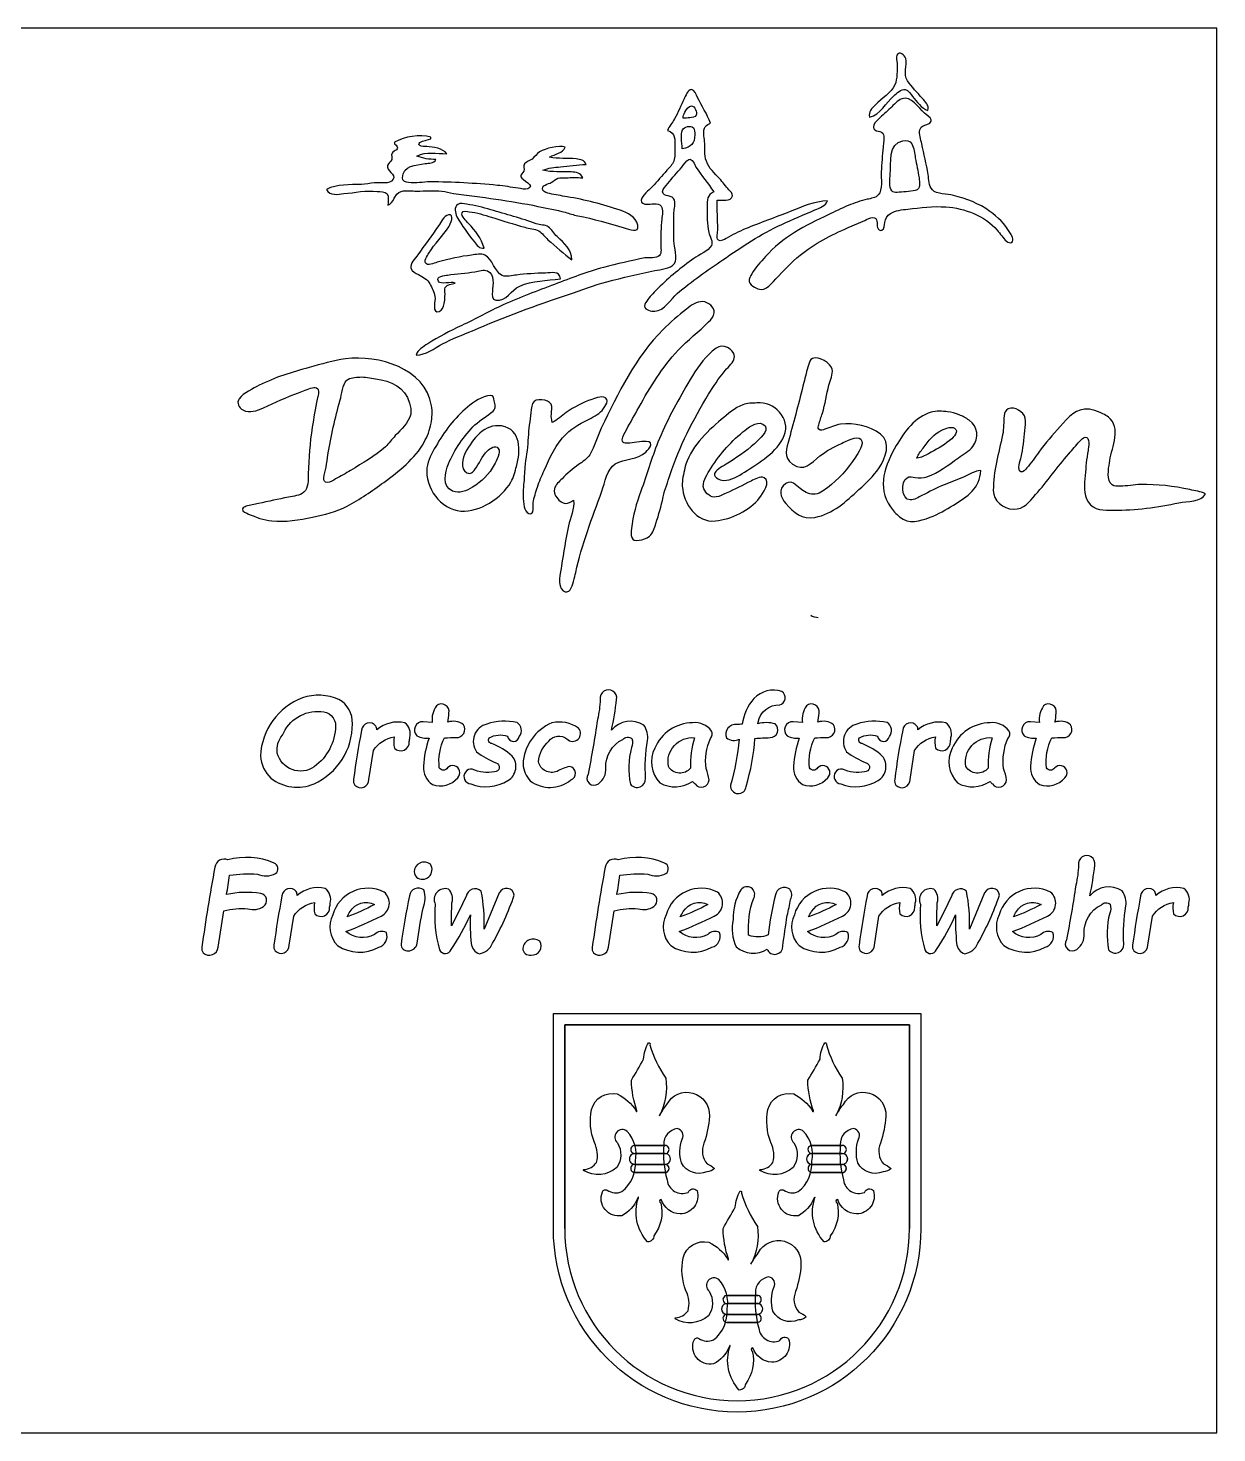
# Model space of a CAD drawing. Header units: millimetres. Extents: x 0 to 440, y 0 to 260.
# Drawn here: x 220 to 440, y 0 to 260 of the extents above; entities that cross this region are included whole.
import ezdxf

# ---------------------------------------------------------------- set-up
doc = ezdxf.new("R2010")
doc.units = ezdxf.units.MM
doc.layers.get('0').update_dxf_attribs({"linetype": 'CONTINUOUS'})

msp = doc.modelspace()

# ---------------------------------------------------------------- linework, layer by layer
for p, q in [((293.64, 239.26), (294.56, 239.51)), ((294.56, 239.51), (294.56, 239.82)), ((287.81, 238.9), (287.81, 238.59)), ((287.81, 238.59), (288.11, 238.34)), ((371.75, 223.07), (374.82, 224.38)), ((319.31, 75.51), (319.31, 37.86)), ((319.31, 37.86), (319.31, 75.51)), ((319.31, 75.51), (383.11, 75.51)), ((383.11, 75.51), (383.11, 37.86)), ((332.27, 53.2), (337.88, 53.2)), ((337.88, 53.2), (332.27, 53.2)), ((337.88, 53.2), (332.27, 53.2)), ((332.27, 53.2), (332.35, 53.19)), ((370.68, 53.2), (365.07, 53.2)), ((370.68, 53.2), (365.07, 53.2)), ((365.07, 53.2), (370.68, 53.2)), ((365.07, 53.2), (365.15, 53.19)), ((337.88, 51.7), (332.27, 51.7)), ((332.27, 51.7), (337.88, 51.7)), ((332.27, 51.7), (337.88, 51.7)), ((337.93, 49.7), (332.27, 49.7)), ((332.27, 49.7), (332.28, 49.7)), ((337.92, 49.7), (332.27, 49.7)), ((332.27, 49.7), (337.92, 49.7)), ((337.88, 51.7), (337.88, 51.7)), ((370.68, 51.7), (365.07, 51.7)), ((365.07, 51.7), (370.68, 51.7)), ((365.07, 51.7), (370.68, 51.7)), ((365.07, 49.7), (365.08, 49.7)), ((370.73, 49.7), (365.07, 49.7)), ((365.07, 49.7), (370.72, 49.7)), ((370.72, 49.7), (365.07, 49.7)), ((370.68, 51.7), (370.68, 51.7)), ((337.88, 48.2), (332.27, 48.2)), ((332.27, 48.2), (337.88, 48.2)), ((370.68, 48.2), (365.07, 48.2)), ((365.07, 48.2), (370.68, 48.2)), ((355.07, 25.44), (349.34, 25.44)), ((349.34, 25.44), (355.07, 25.44)), ((349.34, 25.44), (349.41, 25.44)), ((355.07, 25.44), (349.34, 25.44)), ((355.07, 23.94), (349.34, 23.94)), ((349.34, 23.94), (355.07, 23.94)), ((349.34, 23.94), (355.07, 23.94)), ((349.66, 24.01), (349.68, 23.88)), ((354.94, 25.44), (355.07, 25.44)), ((355.07, 21.94), (349.34, 21.94)), ((349.34, 21.94), (355.07, 21.94)), ((349.34, 21.94), (355.07, 21.94)), ((349.75, 22.03), (349.74, 21.83)), ((349.55, 20.47), (349.34, 20.44)), ((355.07, 20.44), (349.34, 20.44)), ((349.34, 20.44), (355.07, 20.44)), ((349.34, 20.44), (355.07, 20.44)), ((355.07, 20.44), (354.94, 20.44))]:
    msp.add_line(p, q)
msp.add_lwpolyline([(440, 260), (0, 260), (0, 0), (440, 0)], close=True)
for points in [[(272.91, 120.13, 0.297711), (280.01, 131.25, 0.284649), (277.52, 135.73, 0.185786), (270.76, 136.05, 0.297616), (263.01, 125.3, 0.192162), (264.93, 121.17, 0.272161)], [(334.65, 128.18, 0.190339), (333.97, 130.96, 0.387216), (327.97, 130.05, 0.018441), (328.92, 135.75, 1.163791), (325.86, 135.75, -0.054457), (325.37, 132.01, -0.009928), (323.65, 121.94, 0.864043), (325.55, 120.15, 0.26789), (326.91, 123.07, -0.303814), (330.07, 128.35, -0.417245), (331.74, 128.5, -0.165179), (331.65, 126.83, 0.112481), (331.45, 120.08, 0.743978), (334.27, 121.13, -0.058257)], [(349.98, 119.86, 0.998073), (352.86, 119.65, 0.060196), (354.49, 128.55, -0.003992), (357.3, 128.68, 0.705409), (358.25, 131.22, 0.139564), (355.04, 131.25), (355.13, 131.56, -0.385422), (359.09, 134.73, 0.636823), (359.51, 137.22, 0.286437), (354.33, 135.93, 0.141918), (352.14, 131.15, 0.011146), (351.18, 131.11, 0.563891), (349.23, 128.63, 0.298581), (351.62, 128.39, -0.043364)], [(266.11, 125.83, -0.212569), (267.07, 129.13, -0.327945), (274.18, 133.51, -0.422284), (276.91, 130.84, -0.233543), (272.95, 123.28, -0.523745)], [(297.08, 128.66, -0.008474), (299.21, 128.68, 0.609869), (300.56, 131.07, 0.255111), (297.67, 131.53, 0.022802), (297.89, 133.19, 0.712985), (295.55, 134.57, 0.185297), (294.79, 131.46), (293.11, 131.62, 0.697935), (291.97, 129, 0.137644), (294.22, 128.58, 0.073628), (293.16, 123.39, 0.266978), (294.82, 119.99, 0.304647), (299.51, 121.24, 1.017769), (297.61, 123.08, -0.563317), (296.1, 123.06, -0.14557)], [(366.11, 123.08, -0.563317), (364.6, 123.06, -0.14557), (365.57, 128.66, -0.008474), (367.71, 128.68, 0.609869), (369.06, 131.07, 0.255111), (366.16, 131.53, 0.022802), (366.39, 133.19, 0.712985), (364.04, 134.57, 0.185297), (363.28, 131.46), (361.61, 131.62, 0.697935), (360.47, 129, 0.137644), (362.71, 128.58, 0.073628), (361.65, 123.39, 0.266978), (363.31, 119.99, 0.304647), (368, 121.24, 1.017769)], [(405.52, 123.39, 0.266978), (407.19, 119.99, 0.304647), (411.88, 121.24, 1.017769), (409.98, 123.08, -0.563317), (408.47, 123.06, -0.14557), (409.44, 128.66, -0.008474), (411.58, 128.68, 0.609869), (412.93, 131.07, 0.255111), (410.03, 131.53, 0.022802), (410.26, 133.19, 0.712985), (407.92, 134.57, 0.185297), (407.15, 131.46), (405.48, 131.62, 0.697935), (404.34, 129, 0.137644), (406.58, 128.58, 0.073628)], [(287.8, 126.71, 0.690943), (290.54, 127.96, 0.052215), (290.64, 128.68, 0.309399), (289.71, 131.44, 0.234457), (284.53, 130.12, 0.120267), (284.36, 130.83, 0.683379), (281.71, 130.05, 0.015042), (280.23, 120.93, 0.211524), (280.45, 119.9, 0.689346), (283.07, 120.93), (283.91, 126.31, -0.222007), (287.76, 128.8, 0.108613)], [(310.48, 131.48, 0.132581), (304.9, 131.2, 0.528465), (302.99, 126.07, 0.073632), (306.58, 124.02, -0.916475), (306.29, 122.35, -0.15395), (302.21, 122.86, 1.018549), (301.92, 120.1, 0.232376), (308.81, 120.73, 0.453158), (309.59, 125.28, 0.087933), (305.84, 127.58, -0.596921), (305.34, 128.64, -0.208226), (308.72, 128.97, 0.864737), (310.9, 128.89, 0.44297)], [(321.84, 130.43, 0.218634), (316.94, 131.41, 0.293029), (311.59, 123.74, 0.176637), (312.93, 120.7, 0.348751), (320.41, 120.84, 0.792862), (320.21, 123.34, 0.07987), (317.88, 122.42, -0.457142), (314.43, 124.22, -0.197904), (316.37, 128.01, -0.440637), (319.72, 128.45, 0.997703)], [(336.92, 120.31, 0.285013), (342.98, 120.59, 0.02), (343.43, 120.1, 0.697818), (346.04, 120.86, 0.046616), (345.47, 122.95, -0.13622), (346.28, 128.55, 0.337236), (346.49, 129.9, 0.267503), (342.98, 131.43, 0.29469), (335.96, 126.73, 0.316087)], [(373.84, 128.64, -0.208226), (377.21, 128.97, 0.864737), (379.39, 128.89, 0.44297), (378.98, 131.48, 0.132581), (373.39, 131.2, 0.528465), (371.48, 126.07, 0.073632), (375.08, 124.02, -0.916475), (374.79, 122.35, -0.15395), (370.7, 122.86, 1.018549), (370.41, 120.1, 0.232376), (377.3, 120.73, 0.453158), (378.08, 125.28, 0.087933), (374.34, 127.58, -0.596921)], [(380.37, 120.93, 0.211524), (380.59, 119.9, 0.689346), (383.21, 120.93), (384.05, 126.31, -0.222007), (387.9, 128.8, 0.108613), (387.93, 126.71, 0.690943), (390.67, 127.96, 0.052215), (390.78, 128.68, 0.309399), (389.85, 131.44, 0.234457), (384.67, 130.12, 0.120267), (384.5, 130.83, 0.683379), (381.85, 130.05, 0.015042)], [(398.03, 131.43, 0.29469), (391.01, 126.73, 0.316087), (391.97, 120.31, 0.285013), (398.03, 120.59, 0.02), (398.48, 120.1, 0.697818), (401.09, 120.86, 0.046616), (400.52, 122.95, -0.13622), (401.33, 128.55, 0.337236), (401.54, 129.9, 0.267503)], [(338.49, 123.36, -0.498007), (343.35, 128.66, 0.090198), (342.6, 123.05, -0.532087)], [(398.41, 128.66, 0.090198), (397.66, 123.05, -0.532087), (393.54, 123.36, -0.498007)], [(412.17, 91.28, 0.864043), (414.07, 89.49, 0.26789), (415.43, 92.42, -0.303814), (418.59, 97.7, -0.417245), (420.25, 97.84, -0.165179), (420.16, 96.18, 0.112481), (419.97, 89.42, 0.743978), (422.78, 90.47, -0.058257), (423.17, 97.52, 0.190339), (422.48, 100.3, 0.387216), (416.49, 99.39, 0.018441), (417.43, 105.09, 1.163791), (414.38, 105.09, -0.054457), (413.89, 101.35, -0.009928)], [(252.39, 88.84, 0.606096), (255.19, 89.89), (256.24, 96.62, -0.092747), (260.69, 97.01, 0.233478), (263.58, 97.44, 0.667722), (263.04, 99.84, 0.092788), (256.72, 99.64, 0.010301), (257.29, 103.2, -0.058708), (262.43, 103.43, 0.227686), (265.8, 103.52, 0.586562), (265.52, 105.47, 0.17079), (256.97, 106.04, 0.497611), (254.56, 104.72, 0.012372), (252.17, 89.89, 0.2123)], [(294.45, 105.24, 0.621936), (291.45, 103.83, 0.179701), (291.86, 102.87, 0.864875)], [(326.8, 104.72, 0.012372), (324.41, 89.89, 0.2123), (324.63, 88.84, 0.606096), (327.43, 89.89), (328.48, 96.62, -0.092747), (332.93, 97.01, 0.233478), (335.81, 97.44, 0.667722), (335.28, 99.84, 0.092788), (328.96, 99.64, 0.010301), (329.53, 103.2, -0.058708), (334.67, 103.43, 0.227686), (338.04, 103.52, 0.586562), (337.76, 105.47, 0.17079), (329.21, 106.04, 0.497611)], [(266.98, 99.39, 0.015042), (265.5, 90.27, 0.211524), (265.71, 89.24, 0.689346), (268.33, 90.27), (269.17, 95.65, -0.222007), (273.03, 98.14, 0.108613), (273.06, 96.05, 0.690943), (275.8, 97.3, 0.052215), (275.91, 98.02, 0.309399), (274.97, 100.78, 0.234457), (269.79, 99.46, 0.120267), (269.63, 100.18, 0.683379)], [(286.3, 92.62, 0.302415), (284.1, 92.27, -0.318006), (278.83, 92.79, 0.025016), (285.32, 95.66, 0.554165), (285.88, 100.1, 0.469997), (276.39, 95.89, 0.321631), (277.27, 90.18, 0.278917), (284.88, 89.89, 0.43712)], [(290.59, 99.39, 0.017324), (289.03, 90.43, 0.449708), (290.33, 89.23, 0.378769), (292.01, 90.62, -0.018861), (293.09, 97.14, 0.197615), (293.21, 100.49, 0.57971)], [(295.35, 97.85, 0.094924), (296.16, 89.39, 0.667389), (298.29, 89.47, 0.046362), (301.84, 95.88, 0.037044), (302.02, 90.6, 0.306247), (303.51, 88.68, 0.270574), (305.94, 90.63, 0.04551), (309.97, 99.52, 0.762026), (307.2, 99.94), (304.42, 93.25, 0.052456), (303.85, 100.28, 0.579065), (301.04, 99.3, -0.006878), (298.37, 93.87, -0.015381), (298.43, 98.12, 0.28713), (297.79, 100.63, 0.658161)], [(346.55, 89.89, 0.43712), (347.97, 92.62, 0.302415), (345.77, 92.27, -0.318006), (340.5, 92.79, 0.025016), (346.99, 95.66, 0.554165), (347.55, 100.1, 0.469997), (338.06, 95.89, 0.321631), (338.94, 90.18, 0.278917)], [(351.91, 100.52, 0.144122), (350.47, 95, 0.168055), (351.05, 89.94, 0.328108), (356.77, 89.52, 0.834761), (359.67, 90.09, -0.009296), (360.49, 95.77), (360.49, 95.75, 0.007816), (361.12, 98.71, 0.302622), (360.94, 100.63, 0.552722), (358.3, 99.58, 0.034525), (356.97, 92.18, -0.18839), (353.34, 92.09, -0.107254), (354.29, 98.99, 0.933448)], [(370.29, 89.89, 0.43712), (371.71, 92.62, 0.302415), (369.51, 92.27, -0.318006), (364.24, 92.79, 0.025016), (370.73, 95.66, 0.554165), (371.29, 100.1, 0.469997), (361.8, 95.89, 0.321631), (362.68, 90.18, 0.278917)], [(375.26, 99.39, 0.015042), (373.78, 90.27, 0.211524), (373.99, 89.24, 0.689346), (376.61, 90.27), (377.45, 95.65, -0.222007), (381.31, 98.14, 0.108613), (381.34, 96.05, 0.690943), (384.08, 97.3, 0.052215), (384.19, 98.02, 0.309399), (383.25, 100.78, 0.234457), (378.07, 99.46, 0.120267), (377.91, 100.18, 0.683379)], [(391.65, 95.88, 0.037044), (391.84, 90.6, 0.306247), (393.33, 88.68, 0.270574), (395.76, 90.63, 0.04551), (399.78, 99.52, 0.762026), (397.01, 99.94), (394.23, 93.25, 0.052456), (393.66, 100.28, 0.579065), (390.86, 99.3, -0.006878), (388.18, 93.87, -0.015381), (388.25, 98.12, 0.28713), (387.6, 100.63, 0.658161), (385.16, 97.85, 0.094924), (385.97, 89.39, 0.667389), (388.11, 89.47, 0.046362)], [(402.16, 92.79, 0.025016), (408.65, 95.66, 0.554165), (409.21, 100.1, 0.469997), (399.72, 95.89, 0.321631), (400.6, 90.18, 0.278917), (408.21, 89.89, 0.43712), (409.63, 92.62, 0.302415), (407.43, 92.27, -0.318006)], [(428.08, 95.65, -0.222007), (431.94, 98.14, 0.108613), (431.97, 96.05, 0.690943), (434.71, 97.3, 0.052215), (434.81, 98.02, 0.309399), (433.88, 100.78, 0.234457), (428.7, 99.46, 0.120267), (428.53, 100.18, 0.683379), (425.89, 99.39, 0.015042), (424.41, 90.27, 0.211524), (424.62, 89.24, 0.689346), (427.24, 90.27)], [(279.58, 96.48, -0.39485), (284.12, 97.79, -0.040437), (279.02, 95.52, -0.034484)], [(345.79, 97.79, -0.040437), (340.69, 95.52, -0.034484), (341.25, 96.48, -0.39485)], [(364.99, 96.48, -0.39485), (369.53, 97.79, -0.040437), (364.43, 95.52, -0.034484)], [(402.91, 96.48, -0.39485), (407.45, 97.79, -0.040437), (402.35, 95.52, -0.034484)], [(311.55, 89.72, 0.471481), (313.08, 88.44, 0.630962), (314.68, 91.02, 0.575953)], [(317.21, 37.86), (317.21, 77.61), (385.21, 77.61), (385.21, 37.86, -1)], [(383.11, 75.51), (319.31, 75.51), (319.31, 37.86, 1), (383.11, 37.86)], [(333.91, 69.19, -0.122901), (334.82, 72.22, -0.554444), (335.08, 71.84, 0.081211), (338.01, 65.67, -0.161091), (336.83, 58.69, -0.038955), (338.22, 60.79, -0.813922), (346.07, 58.61, -0.07028), (345.08, 53.61, 0.282534), (345.65, 49.77, -0.115647), (347.04, 48.94, -0.227917), (345.59, 48.34, -0.392823), (340.9, 49.96, -0.151532), (341.02, 54.37, 0.528166), (340.14, 56.31, 0.400581), (337.66, 53.34, 0.089498), (338.24, 46.81, 0.490397), (342.16, 44.52, -0.580106), (343.79, 44.84, -0.504802), (340.67, 40.52, -0.310854), (337.17, 43.18, 0.922663), (337.07, 42.59, -0.23114), (335.79, 36.48, -0.43365), (334.65, 35.38, -0.277835), (332.97, 43.53, 0.635267), (332.93, 43.63, 0.056652), (332.77, 43.38, -0.167908), (329.9, 40.2, -0.598071), (326.29, 44.63, -0.472833), (327.19, 44.92, 0.26184), (329.88, 44.65, 0.246622), (332.39, 50.28, 0.237036), (330.87, 55.81, 0.992908), (329.07, 53.66, -0.29909), (328.94, 49.12, -0.324953), (322.8, 48.55, -0.806745), (322.87, 48.73, 0.218306), (325.19, 50.05, 0.181604), (324.8, 53.72, -0.144171), (324.27, 59.84, -0.406745), (329.03, 62.73, -0.140369), (332.53, 59.6, 2.04562), (332.67, 59.58, -0.075726), (331.64, 65.26, 0.007264)], [(370.65, 65.67, -0.161091), (369.48, 58.69, -0.038955), (370.87, 60.79, -0.813922), (378.72, 58.61, -0.07028), (377.73, 53.61, 0.282534), (378.3, 49.77, -0.115647), (379.69, 48.94, -0.227917), (378.23, 48.34, -0.392823), (373.55, 49.96, -0.151532), (373.67, 54.37, 0.528166), (372.79, 56.31, 0.400581), (370.31, 53.34, 0.089498), (370.89, 46.81, 0.490397), (374.81, 44.52, -0.580106), (376.44, 44.84, -0.504802), (373.32, 40.52, -0.310854), (369.82, 43.18, 0.922663), (369.72, 42.59, -0.23114), (368.43, 36.48, -0.43365), (367.3, 35.38, -0.277835), (365.62, 43.53, 0.635267), (365.58, 43.63, 0.056652), (365.42, 43.38, -0.167908), (362.55, 40.2, -0.598071), (358.94, 44.63, -0.472833), (359.84, 44.92, 0.26184), (362.52, 44.65, 0.246622), (365.04, 50.28, 0.237036), (363.52, 55.81, 0.992908), (361.72, 53.66, -0.29909), (361.59, 49.12, -0.324953), (355.44, 48.55, -0.806745), (355.52, 48.73, 0.218306), (357.84, 50.05, 0.181604), (357.45, 53.72, -0.144171), (356.92, 59.84, -0.406745), (361.68, 62.73, -0.140369), (365.18, 59.6, 2.04562), (365.32, 59.58, -0.075726), (364.29, 65.26, 0.007264), (366.56, 69.19, -0.122901), (367.47, 72.22, -0.554444), (367.73, 71.84, 0.081211)], [(362.61, 22.33, -0.115647), (364, 21.5, -0.227917), (362.54, 20.9, -0.392823), (357.85, 22.52, -0.151532), (357.98, 26.93, 0.528166), (357.1, 28.87, 0.400581), (354.62, 25.9, 0.089498), (355.2, 19.37, 0.490397), (359.11, 17.08, -0.580106), (360.74, 17.4, -0.504802), (357.62, 13.08, -0.310854), (354.12, 15.74, 0.922663), (354.02, 15.15, -0.23114), (352.74, 9.04, -0.43365), (351.6, 7.94, -0.277835), (349.92, 16.09, 0.635267), (349.89, 16.19, 0.056652), (349.73, 15.94, -0.167908), (346.86, 12.76, -0.598071), (343.25, 17.19, -0.472833), (344.15, 17.48, 0.26184), (346.83, 17.21, 0.246622), (349.35, 22.84, 0.237036), (347.83, 28.37, 0.992908), (346.03, 26.22, -0.29909), (345.9, 21.68, -0.324953), (339.75, 21.12, -0.806745), (339.83, 21.29, 0.218306), (342.14, 22.61, 0.181604), (341.75, 26.28, -0.144171), (341.23, 32.4, -0.406745), (345.98, 35.29, -0.140369), (349.49, 32.16, 2.04562), (349.63, 32.14, -0.075726), (348.6, 37.82, 0.007264), (350.86, 41.75, -0.122901), (351.77, 44.78, -0.554444), (352.03, 44.4, 0.081211), (354.96, 38.23, -0.161091), (353.78, 31.25, -0.038955), (355.18, 33.36, -0.813922), (363.03, 31.17, -0.07028), (362.03, 26.17, 0.282534)]]:
    msp.add_lwpolyline(points, format="xyb", close=True)
for centre, radius, start, end in [((332.27, 52.45), 0.75, 84.5998, 270), ((332.27, 52.45), 0.75, 84.5998, 270), ((332.27, 52.45), 0.75, 84.5998, 270), ((337.88, 52.45), 0.75, -90.0356, 90.0001), ((337.88, 52.45), 0.75, -90.0356, 90.0001), ((337.88, 52.45), 0.75, -90.0356, 90.0001), ((365.07, 52.45), 0.75, 84.5998, 270), ((365.07, 52.45), 0.75, 84.5998, 270), ((365.07, 52.45), 0.75, 84.5998, 270), ((370.68, 52.45), 0.75, -90.0356, 90.0001), ((370.68, 52.45), 0.75, -90.0356, 90.0001), ((370.68, 52.45), 0.75, -90.0356, 90.0001), ((332.27, 50.7), 1, 89.9994, 270.0153), ((332.27, 50.7), 1, 89.9994, 270.0153), ((332.28, 50.7), 1, 90.0264, 270.033), ((332.28, 48.95), 0.75, 89.9918, 270), ((332.28, 48.95), 0.75, 89.9918, 270), ((337.87, 50.7), 1, -89.9692, 90.1049), ((337.87, 50.7), 0.999, -89.9846, 90.064), ((337.87, 50.7), 1, -89.9692, 90.1049), ((337.87, 48.95), 0.751, -89.9096, 90.0154), ((337.88, 48.95), 0.75, -90, 90.0308), ((337.88, 48.95), 0.75, -90, 90.0308), ((365.07, 50.7), 1, 89.9994, 270.0153), ((365.07, 50.7), 1, 89.9994, 270.0153), ((365.08, 50.7), 1, 90.0264, 270.033), ((365.08, 48.95), 0.75, 89.9918, 270), ((365.08, 48.95), 0.75, 89.9918, 270), ((370.67, 50.7), 1, -89.9692, 90.1049), ((370.67, 50.7), 0.999, -89.9846, 90.064), ((370.67, 50.7), 1, -89.9692, 90.1049), ((370.67, 48.95), 0.751, -89.9096, 90.0154), ((370.68, 48.95), 0.75, -90, 90.0308), ((370.68, 48.95), 0.75, -90, 90.0308), ((351.21, 37.86), 31.9, -180, 0), ((349.34, 22.94), 1, 70.4712, 294.0376), ((349.34, 22.94), 1, 70.4712, 294.0376), ((349.34, 22.94), 1, 70.4712, 294.0376), ((349.34, 24.69), 0.75, 84.5998, 295.1341), ((349.34, 24.69), 0.75, 84.5998, 295.1341), ((349.34, 24.69), 0.75, 84.5998, 295.1341), ((354.94, 24.69), 0.75, -90.0356, 90.0001), ((354.94, 24.69), 0.75, -90.0356, 90.0001), ((354.94, 24.69), 0.75, -90.2209, 90.0091), ((354.94, 22.94), 1, -89.9692, 90.1049), ((354.94, 22.94), 1, -89.9692, 90.1049), ((354.94, 22.94), 1, -89.9692, 90.1049), ((349.34, 21.19), 0.75, 58.1868, 286.3253), ((349.34, 21.19), 0.75, 58.1868, 286.3253), ((349.34, 21.19), 0.75, 58.1868, 286.3253), ((354.94, 21.19), 0.75, -90, 90.0308), ((354.94, 21.19), 0.75, -90, 90.0308), ((354.94, 21.19), 0.75, -90, 90.0308)]:
    msp.add_arc(centre, radius, start, end)
for points in [[(380.79, 254.96), (380.63, 254.55), (380.8, 253.91), (380.8, 253.48)], [(382.41, 254.39), (382.27, 254.96), (381.14, 255.88), (380.79, 254.96)], [(380.8, 253.48), (380.81, 252.31), (380.88, 250.56), (380.4, 249.49)], [(382.75, 250.25), (381.91, 251.49), (382.75, 253.02), (382.41, 254.39)], [(385.45, 247.03), (384.55, 248.06), (383.51, 249.12), (382.75, 250.25)], [(342.74, 248.62), (342.06, 248.62), (341.65, 247.37), (341.4, 246.88)], [(343.86, 247.18), (343.65, 247.61), (343.34, 248.62), (342.74, 248.62)], [(346.28, 242.43), (345.68, 244.05), (344.64, 245.63), (343.86, 247.18)], [(375.74, 243.5), (377.76, 244.02), (378.73, 246.16), (380.19, 247.46)], [(380.4, 249.49), (379.76, 248.08), (377.9, 246.89), (376.81, 245.8)], [(380.19, 247.46), (380.68, 247.9), (381.61, 248.84), (382.34, 248.63)], [(385.87, 244.28), (384.84, 245.24), (383.39, 247.53), (381.72, 246.92)], [(382.34, 248.63), (382.91, 248.47), (383.32, 247.77), (383.68, 247.34)], [(383.68, 247.34), (384.45, 246.42), (385.35, 245.18), (386.48, 244.73)], [(386.48, 244.73), (386.78, 245.78), (386.1, 246.29), (385.45, 247.03)], [(341.4, 246.88), (340.8, 245.66), (340.28, 244.38), (339.63, 243.19)], [(341.21, 243.35), (341.25, 243.74), (341.32, 244.07), (341.52, 244.42)], [(341.52, 244.42), (341.74, 244.8), (342.25, 245.62), (342.75, 245.62)], [(342.75, 245.62), (343.35, 245.62), (343.92, 244.36), (343.65, 243.87)], [(376.81, 245.8), (376.13, 245.11), (375.46, 244.53), (375.74, 243.5)], [(379.58, 245.19), (378.88, 244.5), (378.12, 243.89), (377.43, 243.19)], [(381.72, 246.92), (380.89, 246.61), (380.19, 245.8), (379.58, 245.19)], [(339.63, 243.19), (339.22, 242.45), (338.61, 241.84), (338.3, 241.05)], [(341.09, 241.18), (341.43, 241.76), (342.6, 242.05), (343.11, 241.55)], [(342.44, 243.41), (342.03, 243.35), (341.62, 243.35), (341.21, 243.35)], [(343.65, 243.87), (343.44, 243.49), (342.82, 243.47), (342.44, 243.41)], [(345.32, 241.75), (345.55, 242.06), (345.95, 242.23), (346.28, 242.43)], [(377.43, 243.19), (377.05, 242.81), (376.39, 242.28), (376.44, 241.67)], [(385, 241.19), (385.17, 241.97), (386.03, 242.02), (386.63, 242.29)], [(387.13, 243.02), (387, 243.54), (386.24, 243.94), (385.87, 244.28)], [(386.63, 242.29), (386.92, 242.43), (387.23, 242.65), (387.13, 243.02)], [(294.56, 239.82), (292.36, 240.34), (289.8, 239.94), (287.81, 238.9)], [(292.48, 238.29), (291.85, 238.79), (293.37, 239.19), (293.64, 239.26)], [(338.3, 241.05), (339.88, 240.55), (339.68, 239.39), (339.68, 237.98)], [(340.91, 239.66), (340.9, 240.15), (340.83, 240.74), (341.09, 241.18)], [(341.06, 237.67), (341.03, 238.34), (340.91, 238.99), (340.91, 239.66)], [(343.36, 240.28), (343.36, 238.61), (342.73, 237.96), (341.06, 237.67)], [(343.11, 241.55), (343.43, 241.23), (343.36, 240.68), (343.36, 240.28)], [(345.2, 239.05), (345.16, 239.87), (344.75, 241.03), (345.32, 241.75)], [(376.44, 241.67), (376.51, 240.62), (378.04, 241.21), (378.3, 240.27)], [(378.3, 240.27), (378.5, 239.54), (378.26, 238.71), (378.21, 237.98)], [(381.88, 239.15), (382.51, 239.26), (383.18, 239.16), (383.54, 238.57)], [(385.38, 238.59), (385.22, 239.35), (384.83, 240.42), (385, 241.19)], [(287.36, 236.83), (287.15, 236.47), (287.44, 236.06), (287.3, 235.69)], [(288.11, 238.34), (288.84, 237.44), (287.73, 237.46), (287.36, 236.83)], [(291.95, 236.29), (293.67, 237.25), (295.61, 236.75), (297.48, 236.75)], [(293.79, 238.1), (293.41, 238.14), (292.81, 238.03), (292.48, 238.29)], [(297.48, 236.75), (296.81, 237.77), (294.92, 237.99), (293.79, 238.1)], [(314.66, 237.08), (314.11, 236.73), (313.76, 236.17), (313.26, 235.77)], [(319.42, 237.98), (318.19, 238.33), (315.75, 237.76), (314.66, 237.08)], [(316.51, 236.13), (317.52, 236.73), (318.95, 236.8), (319.42, 237.98)], [(339.68, 237.98), (339.68, 237.13), (339.79, 236.17), (339.47, 235.37)], [(345.52, 235.37), (345.1, 236.57), (345.25, 237.81), (345.2, 239.05)], [(378.21, 237.98), (378.1, 236.44), (377.96, 234.91), (377.89, 233.37)], [(379.55, 232.91), (379.74, 234.96), (379.1, 238.7), (381.88, 239.15)], [(383.54, 238.57), (383.98, 237.86), (384.05, 236.79), (384.19, 235.98)], [(386.57, 232.91), (386.27, 234.82), (385.76, 236.7), (385.38, 238.59)], [(286.54, 234.59), (286.27, 233.59), (288.12, 232.97), (287.55, 232.01)], [(287.3, 235.69), (287.15, 235.26), (286.66, 235.05), (286.54, 234.59)], [(289.27, 232.3), (289.37, 234.54), (291.81, 234.68), (293.49, 234.91)], [(295.48, 235.67), (294.21, 235.67), (293.16, 235.9), (291.95, 236.29)], [(293.49, 234.91), (294.24, 235.01), (295.07, 234.97), (295.48, 235.67)], [(311.85, 234.85), (311.54, 234.43), (311.9, 233.98), (311.73, 233.54)], [(313.26, 235.77), (312.83, 235.44), (312.17, 235.29), (311.85, 234.85)], [(315.28, 233.68), (316.27, 234.17), (317.41, 234.2), (318.5, 234.32)], [(321.42, 235.78), (319.81, 235.99), (318.08, 235.76), (316.51, 236.13)], [(318.5, 234.32), (320.08, 234.49), (321.67, 234.75), (323.26, 234.75)], [(323.26, 234.75), (323, 235.56), (322.19, 235.68), (321.42, 235.78)], [(339.47, 235.37), (339.21, 234.72), (338.68, 234.2), (338.23, 233.68)], [(338.36, 231.22), (339.21, 232.26), (340.1, 233.27), (340.97, 234.29)], [(340.97, 234.29), (341.33, 234.72), (341.77, 235.46), (342.29, 235.69)], [(342.29, 235.69), (342.95, 235.97), (343.32, 234.69), (343.59, 234.29)], [(343.59, 234.29), (344.63, 232.73), (345.83, 231.25), (346.89, 229.69)], [(347.96, 232.14), (347.05, 233.09), (345.98, 234.1), (345.52, 235.37)], [(384.19, 235.98), (384.4, 234.75), (384.7, 233.54), (384.88, 232.3)], [(287.55, 232.01), (286.94, 231), (285.09, 231.44), (284.13, 231.35)], [(290.42, 231.4), (289.88, 231.47), (289.24, 231.65), (289.27, 232.3)], [(294.41, 231.53), (293.09, 231.53), (291.73, 231.25), (290.42, 231.4)], [(306.84, 230.89), (302.74, 231.28), (298.52, 231.53), (294.41, 231.53)], [(311.73, 233.54), (311.59, 233.16), (311.06, 232.91), (311.19, 232.45)], [(311.19, 232.45), (311.34, 231.92), (313.98, 230.81), (312.51, 230.24)], [(315.25, 230.02), (314.79, 230.9), (316.33, 231.16), (316.81, 231.42)], [(320.5, 233.37), (318.82, 233.44), (316.9, 233.29), (315.28, 233.68)], [(316.81, 231.42), (317.24, 231.65), (317.58, 232.04), (318.04, 232.21)], [(318.04, 232.21), (318.51, 232.38), (319.08, 232.29), (319.57, 232.3)], [(319.57, 232.3), (320.62, 232.33), (321.59, 232.34), (322.64, 232.3)], [(322.64, 232.3), (322.36, 233.22), (321.36, 233.33), (320.5, 233.37)], [(338.23, 233.68), (337.34, 232.64), (336.39, 231.64), (335.49, 230.61)], [(349.7, 230.04), (349.08, 230.71), (348.59, 231.48), (347.96, 232.14)], [(377.89, 233.37), (377.84, 232.21), (378.15, 230.06), (377.34, 229.12)], [(379.82, 229.89), (379.29, 230.53), (379.48, 232.14), (379.55, 232.91)], [(384.88, 232.3), (385, 231.45), (385.23, 230.18), (384.18, 229.94)], [(387.34, 230.06), (386.62, 230.8), (386.72, 231.97), (386.57, 232.91)], [(281.67, 231.08), (279.54, 230.98), (277.18, 231.17), (275.22, 230.15)], [(275.22, 230.15), (275.85, 228.88), (277.27, 229.24), (278.45, 229.36)], [(278.45, 229.36), (280.4, 229.54), (282.64, 230.03), (284.59, 229.78)], [(284.13, 231.35), (283.31, 231.27), (282.49, 231.11), (281.67, 231.08)], [(284.59, 229.78), (285.15, 229.7), (286.07, 229.81), (286.46, 229.32)], [(286.46, 229.32), (286.84, 228.84), (286.58, 227.81), (286.58, 227.23)], [(286.58, 227.23), (287.76, 227.64), (287.72, 229.41), (289.04, 229.78)], [(289.04, 229.78), (289.92, 230.02), (291.04, 229.84), (291.95, 229.84)], [(291.95, 229.84), (293.47, 229.84), (295.04, 229.96), (296.56, 229.82)], [(296.56, 229.82), (297.29, 229.75), (297.98, 229.51), (298.7, 229.41)], [(298.7, 229.41), (303.95, 228.72), (309.16, 228.06), (314.36, 227.01)], [(310.67, 230.37), (309.4, 230.56), (308.12, 230.77), (306.84, 230.89)], [(312.51, 230.24), (311.98, 230.04), (311.21, 230.29), (310.67, 230.37)], [(316.51, 229.37), (316.06, 229.45), (315.49, 229.57), (315.25, 230.02)], [(319.73, 228.78), (318.65, 228.96), (317.58, 229.17), (316.51, 229.37)], [(335.49, 230.61), (334.93, 229.97), (333.54, 229.07), (333.47, 228.16)], [(337.42, 229.7), (337.4, 230.25), (338.04, 230.83), (338.36, 231.22)], [(339.63, 228.15), (339.35, 229.23), (337.46, 228.62), (337.42, 229.7)], [(346.89, 229.69), (345.66, 229.14), (345.66, 228.14), (345.66, 226.93)], [(347.5, 228.16), (348.23, 228.16), (350.19, 227.87), (350.33, 228.93)], [(350.33, 228.93), (350.39, 229.41), (349.98, 229.73), (349.7, 230.04)], [(377.34, 229.12), (376.88, 228.58), (375.93, 228.47), (375.28, 228.31)], [(380.8, 229.59), (380.44, 229.55), (380.07, 229.6), (379.82, 229.89)], [(384.18, 229.94), (383.13, 229.7), (381.87, 229.69), (380.8, 229.59)], [(391.24, 229.02), (390.13, 229.3), (388.15, 229.2), (387.34, 230.06)], [(397.99, 226.06), (395.94, 227.59), (393.69, 228.4), (391.24, 229.02)], [(299.53, 227.38), (298.76, 226.88), (299.03, 225.75), (299.37, 225.09)], [(301.16, 227.41), (300.66, 227.48), (299.99, 227.68), (299.53, 227.38)], [(300.3, 225.8), (300.48, 226.28), (301.26, 226.05), (301.62, 226.02)], [(305.61, 226.38), (304.12, 226.81), (302.7, 227.19), (301.16, 227.41)], [(314.05, 223.77), (311.3, 224.79), (308.43, 225.56), (305.61, 226.38)], [(314.36, 227.01), (316.02, 226.68), (317.78, 226.33), (319.42, 225.91)], [(329.55, 226.28), (326.41, 227.4), (323.01, 228.22), (319.73, 228.78)], [(332.82, 223.55), (332.46, 225.15), (330.93, 225.79), (329.55, 226.28)], [(333.47, 228.16), (333.43, 227.58), (334, 227.42), (334.46, 227.39)], [(334.46, 227.39), (335.28, 227.34), (336.55, 227.83), (337.13, 227.06)], [(337.13, 227.06), (337.6, 226.42), (337.35, 225.35), (337.27, 224.63)], [(339.53, 225.85), (339.54, 226.6), (339.82, 227.41), (339.63, 228.15)], [(345.66, 226.93), (345.66, 225.33), (345.63, 223.74), (345.97, 222.17)], [(347.65, 222.78), (347.61, 224.57), (347.5, 226.36), (347.5, 228.16)], [(359.47, 223.66), (361.5, 224.59), (363.55, 225.5), (365.61, 226.34)], [(367.91, 228), (365.63, 227.98), (363.1, 226.87), (361.01, 226.04)], [(365.61, 226.34), (366.43, 226.68), (367.63, 227.1), (367.91, 228)], [(371.75, 227.17), (370.49, 226.66), (369.3, 226.01), (368.07, 225.44)], [(375.28, 228.31), (374.09, 228.02), (372.89, 227.62), (371.75, 227.17)], [(379.58, 225.7), (380.5, 226.3), (381.75, 226.36), (382.8, 226.49)], [(382.8, 226.49), (385.13, 226.77), (387.51, 227.07), (389.86, 226.91)], [(389.86, 226.91), (393.3, 226.68), (397.01, 225.25), (399.33, 222.63)], [(297.78, 225.41), (296.95, 225.21), (296.38, 224.04), (295.94, 223.4)], [(297.85, 223.24), (298.11, 223.65), (299.09, 225.72), (297.78, 225.41)], [(299.37, 225.09), (300.21, 223.44), (301.43, 221.93), (302.57, 220.48)], [(301.51, 223.86), (301.15, 224.26), (300.07, 225.18), (300.3, 225.8)], [(304.38, 219.25), (303.95, 221.14), (302.75, 222.44), (301.51, 223.86)], [(301.62, 226.02), (303.05, 225.89), (304.4, 225.39), (305.76, 224.98)], [(305.76, 224.98), (307.81, 224.36), (309.85, 223.72), (311.9, 223.14)], [(316.26, 223.24), (315.72, 223.6), (314.69, 223.53), (314.05, 223.77)], [(319.42, 225.91), (320.2, 225.72), (320.92, 225.39), (321.72, 225.25)], [(321.72, 225.25), (324.63, 224.74), (327.48, 223.81), (330.32, 223.03)], [(337.27, 224.63), (337.09, 223.11), (337.07, 221.55), (337.07, 220.02)], [(339.52, 220.64), (339.52, 222.37), (339.48, 224.12), (339.53, 225.85)], [(348.58, 217.11), (352.08, 219.53), (355.59, 221.88), (359.47, 223.66)], [(361.01, 226.04), (358.26, 224.94), (355.46, 223.97), (352.72, 222.84)], [(368.07, 225.44), (363.94, 223.55), (359.49, 221.2), (356.47, 217.72)], [(374.82, 224.38), (375.28, 224.58), (375.84, 224.94), (376.35, 224.94)], [(376.35, 224.94), (377.32, 224.95), (377.02, 223.7), (377.21, 223.1)], [(378, 222.58), (378.55, 222.78), (378.46, 223.56), (378.53, 224.01)], [(378.53, 224.01), (378.63, 224.7), (378.99, 225.32), (379.58, 225.7)], [(401.69, 222.17), (400.81, 223.72), (399.42, 225.01), (397.99, 226.06)], [(295.94, 223.4), (294.69, 221.59), (293.38, 219.82), (292.11, 218.03)], [(294.17, 218.33), (295.23, 220.12), (296.74, 221.52), (297.85, 223.24)], [(311.9, 223.14), (312.72, 222.9), (313.77, 222.9), (314.5, 222.46)], [(314.5, 222.46), (315.17, 222.07), (315.62, 221.34), (316.2, 220.83)], [(317.89, 221.42), (317.33, 221.94), (316.88, 222.82), (316.26, 223.24)], [(320.65, 217.11), (320.64, 219.02), (319.2, 220.19), (317.89, 221.42)], [(330.32, 223.03), (331.15, 222.79), (333.19, 221.88), (332.82, 223.55)], [(345.97, 222.17), (346.12, 221.5), (346.84, 220.39), (346.45, 219.74)], [(347.75, 220.76), (347.25, 221.16), (347.66, 222.25), (347.65, 222.78)], [(349.19, 221.08), (348.83, 220.88), (348.15, 220.43), (347.75, 220.76)], [(352.72, 222.84), (351.5, 222.35), (350.35, 221.7), (349.19, 221.08)], [(362.85, 217.96), (365.47, 220.1), (368.65, 221.74), (371.75, 223.07)], [(377.21, 223.1), (377.32, 222.76), (377.6, 222.43), (378, 222.58)], [(399.33, 222.63), (399.91, 221.97), (400.41, 221.1), (401.09, 220.55)], [(402.04, 220.34), (402.59, 220.73), (401.92, 221.78), (401.69, 222.17)], [(302.57, 220.48), (303.07, 219.85), (303.51, 219.13), (304.38, 219.25)], [(316.2, 220.83), (317.63, 219.58), (319.15, 218.25), (320.65, 217.11)], [(337.07, 220.02), (337.07, 219.42), (337.29, 218.41), (336.85, 217.92)], [(339.56, 216.39), (340.33, 217.41), (339.53, 219.46), (339.52, 220.64)], [(346.45, 219.74), (345.87, 218.76), (344.13, 218.01), (343.21, 217.35)], [(401.09, 220.55), (401.33, 220.35), (401.74, 220.13), (402.04, 220.34)], [(292.11, 218.03), (291.67, 217.42), (290.59, 216.39), (290.85, 215.57)], [(293.7, 216.35), (293.08, 216.75), (293.92, 217.92), (294.17, 218.33)], [(295.94, 216.76), (295.37, 216.61), (294.25, 215.99), (293.7, 216.35)], [(302.08, 217.98), (300.03, 217.74), (297.94, 217.28), (295.94, 216.76)], [(304.53, 218), (303.87, 218.34), (302.8, 218.07), (302.08, 217.98)], [(307.76, 214.2), (306.28, 214.92), (306.03, 217.24), (304.53, 218)], [(334.15, 217.46), (331.59, 216.95), (329.01, 216.37), (326.48, 215.7)], [(336.85, 217.92), (336.27, 217.28), (334.93, 217.62), (334.15, 217.46)], [(335.99, 215.11), (337.04, 215.33), (338.88, 215.48), (339.56, 216.39)], [(343.21, 217.35), (340.91, 215.69), (338.61, 213.89), (336.61, 211.89)], [(340.14, 210.88), (342.79, 213.17), (345.7, 215.12), (348.58, 217.11)], [(356.47, 217.72), (355.56, 216.68), (354.58, 215.73), (353.92, 214.5)], [(358.39, 213.58), (359.8, 215.1), (361.23, 216.63), (362.85, 217.96)], [(290.85, 215.57), (291.04, 214.94), (291.73, 214.66), (292.26, 214.38)], [(292.26, 214.38), (293.03, 213.96), (293.94, 213.46), (294.36, 212.66)], [(295.92, 213.16), (295.37, 214.04), (297.16, 214.23), (297.63, 214.3)], [(297.63, 214.3), (299.31, 214.55), (301.01, 214.63), (302.69, 214.89)], [(302.69, 214.89), (303.36, 215), (304.34, 215.39), (304.99, 215.08)], [(304.99, 215.08), (306.4, 214.4), (306.01, 212.49), (305.93, 211.27)], [(310.37, 214.3), (309.65, 214.21), (308.43, 213.87), (307.76, 214.2)], [(315.74, 214.65), (313.96, 214.63), (312.13, 214.52), (310.37, 214.3)], [(310.98, 212.25), (313.25, 213.3), (316.05, 213.27), (318.5, 213.58)], [(318.5, 213.58), (318.38, 215.2), (316.89, 214.67), (315.74, 214.65)], [(326.48, 215.7), (323.38, 214.88), (320.42, 213.71), (317.43, 212.57)], [(327.09, 213.06), (330.04, 213.81), (333.02, 214.49), (335.99, 215.11)], [(353.92, 214.5), (353.71, 214.11), (353.4, 213.58), (353.43, 213.12)], [(354.41, 212.05), (356.23, 210.94), (357.19, 212.29), (358.39, 213.58)], [(294.36, 212.66), (294.69, 212.02), (295.19, 211.06), (295.29, 210.35)], [(299.01, 212.81), (298.23, 213.14), (296.4, 212.41), (295.92, 213.16)], [(296.85, 208.51), (297.09, 209.19), (297.15, 210.1), (297.16, 210.81)], [(297.16, 210.81), (297.17, 211.19), (297.03, 211.66), (297.2, 212.01)], [(297.2, 212.01), (297.48, 212.56), (298.48, 212.64), (299.01, 212.81)], [(302.23, 204), (308.08, 206.5), (314.01, 208.71), (320.03, 210.71)], [(305.93, 211.27), (305.89, 210.7), (305.75, 209.7), (306.54, 209.62)], [(306.54, 209.62), (308.53, 209.43), (309.34, 211.49), (310.98, 212.25)], [(317.43, 212.57), (314.25, 211.36), (311, 210.19), (307.91, 208.77)], [(320.03, 210.71), (322.39, 211.49), (324.68, 212.45), (327.09, 213.06)], [(336.61, 211.89), (335.92, 211.2), (335.27, 210.51), (334.68, 209.74)], [(335.99, 207.6), (337.71, 207.66), (338.95, 209.85), (340.14, 210.88)], [(353.43, 213.12), (353.48, 212.6), (354.01, 212.3), (354.41, 212.05)], [(295.18, 208.67), (295.17, 208.26), (295.15, 207.59), (295.67, 207.5)], [(295.29, 210.35), (295.37, 209.8), (295.18, 209.22), (295.18, 208.67)], [(295.67, 207.5), (296.28, 207.4), (296.67, 208.02), (296.85, 208.51)], [(307.91, 208.77), (305.31, 207.58), (302.82, 206.17), (300.24, 204.95)], [(334.68, 209.74), (334.43, 209.41), (334.05, 208.98), (334.08, 208.53)], [(334.08, 208.53), (334.15, 207.76), (335.4, 207.58), (335.99, 207.6)], [(344.89, 209.38), (343.67, 209.43), (342.74, 208.7), (341.83, 207.99)], [(346.98, 207.28), (347.09, 208.32), (345.85, 209.34), (344.89, 209.38)], [(341.83, 207.99), (340.3, 206.8), (338.89, 205.58), (337.53, 204.22)], [(340.3, 200.38), (342.05, 202.25), (344.14, 203.8), (345.94, 205.62)], [(345.94, 205.62), (346.36, 206.05), (346.92, 206.66), (346.98, 207.28)], [(300.24, 204.95), (298.07, 203.92), (295.95, 202.89), (293.95, 201.56)], [(296.71, 201.56), (298.45, 202.49), (300.42, 203.22), (302.23, 204)], [(337.53, 204.22), (332.41, 199.09), (329.18, 192.41), (326.06, 185.95)], [(293.95, 201.56), (293.11, 201), (292.09, 200.47), (291.8, 199.46)], [(291.8, 199.46), (293.64, 199.5), (295.15, 200.72), (296.71, 201.56)], [(333.03, 189.79), (335.13, 193.61), (337.31, 197.17), (340.3, 200.38)], [(347.81, 201.01), (347.13, 200.74), (346.49, 200.1), (345.97, 199.6)], [(350.61, 198.69), (351.16, 200.18), (349.11, 201.54), (347.81, 201.01)], [(278.75, 198.78), (276.41, 198.47), (274.28, 197.8), (272, 197.18)], [(294.66, 190.1), (293.5, 197.06), (284.81, 199.58), (278.75, 198.78)], [(345.97, 199.6), (344.4, 198.1), (343.2, 196.1), (342.11, 194.24)], [(348.8, 196.39), (349.36, 197.1), (350.3, 197.83), (350.61, 198.69)], [(364.41, 197.62), (364.11, 196.55), (363.83, 195.47), (363.56, 194.39)], [(365.18, 198.88), (364.69, 198.68), (364.54, 198.07), (364.41, 197.62)], [(368.8, 196.85), (368.6, 197.98), (366.3, 199.32), (365.18, 198.88)], [(272, 197.18), (268.84, 196.31), (265.73, 195.41), (262.79, 193.89)], [(278.97, 194.81), (279.52, 195.36), (280.63, 195.36), (281.36, 195.42)], [(281.36, 195.42), (282.31, 195.49), (283.35, 195.25), (284.28, 195.1)], [(284.28, 195.1), (287.13, 194.64), (289.8, 193.65), (290.59, 190.56)], [(345.94, 192.25), (346.81, 193.66), (347.76, 195.09), (348.8, 196.39)], [(368.21, 193.93), (368.46, 194.85), (368.97, 195.87), (368.8, 196.85)], [(262.79, 193.89), (261.63, 193.29), (259.87, 192.47), (259.07, 191.41)], [(263.56, 189.74), (265.7, 190.71), (267.8, 191.69), (270.01, 192.5)], [(270.01, 192.5), (270.85, 192.82), (271.73, 193.24), (272.62, 193.42)], [(272.62, 193.42), (272.94, 193.48), (273.35, 193.52), (273.59, 193.25)], [(273.59, 193.25), (274, 192.79), (273.57, 191.84), (273.48, 191.33)], [(277.74, 191.17), (278.05, 192.24), (278.16, 193.99), (278.97, 194.81)], [(342.11, 194.24), (340.07, 190.77), (338.06, 187.08), (336.55, 183.35)], [(363.56, 194.39), (362.69, 190.9), (361.77, 187.43), (360.83, 183.96)], [(366.99, 188.72), (367.55, 190.41), (367.74, 192.21), (368.21, 193.93)], [(259.07, 191.41), (258.52, 190.67), (259, 189.72), (259.73, 189.33)], [(273.48, 191.33), (273.16, 189.59), (272.86, 187.85), (272.58, 186.11)], [(275.47, 181.04), (276.07, 184.42), (276.81, 187.88), (277.74, 191.17)], [(290.59, 190.56), (290.75, 189.92), (290.94, 189.22), (290.8, 188.56)], [(294.57, 186.87), (294.75, 187.9), (294.84, 189.07), (294.66, 190.1)], [(301.31, 189.85), (298.9, 187.86), (296.99, 185.28), (295.44, 182.58)], [(305.6, 191.99), (304.01, 191.89), (302.49, 190.82), (301.31, 189.85)], [(306.27, 191.02), (306.19, 191.47), (306.21, 192.03), (305.6, 191.99)], [(306.05, 189.13), (306.67, 189.71), (306.41, 190.28), (306.27, 191.02)], [(313.37, 190.54), (313.08, 189.89), (313.07, 188.96), (312.98, 188.26)], [(316.78, 190.38), (316.26, 191.3), (313.87, 191.65), (313.37, 190.54)], [(316.83, 188.56), (316.86, 189.16), (317.1, 189.82), (316.78, 190.38)], [(324.33, 191.27), (322.62, 190.7), (321.05, 189.9), (319.57, 188.86)], [(324.18, 187.83), (325.28, 188.38), (326.08, 188.88), (326.74, 189.94)], [(327.08, 191.29), (326.58, 192.22), (325.04, 191.51), (324.33, 191.27)], [(326.74, 189.94), (326.97, 190.33), (327.33, 190.83), (327.08, 191.29)], [(338.83, 177.36), (340.53, 182.56), (343.08, 187.58), (345.94, 192.25)], [(352.26, 190.29), (350.78, 189.7), (349.47, 188.57), (348.27, 187.55)], [(354.87, 190.64), (353.99, 190.55), (353.09, 190.62), (352.26, 190.29)], [(359.92, 184.57), (361.19, 187.7), (358.04, 190.98), (354.87, 190.64)], [(404.53, 187.8), (404.25, 189.01), (402.58, 190.02), (401.38, 189.52)], [(259.73, 189.33), (261.02, 188.65), (262.36, 189.2), (263.56, 189.74)], [(290.8, 188.56), (290.44, 187), (289.04, 185.67), (287.96, 184.57)], [(302.7, 186.55), (303.72, 187.53), (305.02, 188.17), (306.05, 189.13)], [(312.98, 188.26), (312.76, 186.71), (312.58, 185.21), (312.51, 183.65)], [(316.97, 187.03), (316.9, 187.54), (316.8, 188.04), (316.83, 188.56)], [(319.57, 188.86), (318.71, 188.25), (317.96, 187.41), (316.97, 187.03)], [(319.57, 184.87), (320.93, 186.18), (322.51, 187), (324.18, 187.83)], [(330.74, 185.65), (331.45, 187.06), (332.27, 188.4), (333.03, 189.79)], [(348.27, 187.55), (345.53, 185.22), (342.42, 182.24), (341.56, 178.59)], [(352.26, 185.25), (353.1, 185.94), (354.76, 187.34), (355.94, 186.72)], [(366.32, 186.57), (366.53, 187.29), (366.76, 188), (366.99, 188.72)], [(387.1, 188.9), (384.2, 188.08), (382.09, 185.22), (380.67, 182.73)], [(390.17, 188.98), (389.23, 189.1), (388.01, 189.16), (387.1, 188.9)], [(392.31, 188.43), (391.64, 188.71), (390.89, 188.88), (390.17, 188.98)], [(394.15, 187.43), (393.58, 187.83), (392.95, 188.16), (392.31, 188.43)], [(394.84, 182.58), (396.06, 184.09), (395.78, 186.3), (394.15, 187.43)], [(400.63, 188.26), (400.49, 187.08), (400.59, 185.9), (400.34, 184.73)], [(401.38, 189.52), (400.85, 189.31), (400.69, 188.78), (400.63, 188.26)], [(404.46, 185.49), (404.54, 186.24), (404.7, 187.04), (404.53, 187.8)], [(416.41, 189.46), (413.91, 189.71), (412.49, 187.98), (410.99, 186.26)], [(418.4, 188.83), (417.76, 189.15), (417.12, 189.39), (416.41, 189.46)], [(420.34, 187.63), (419.83, 188.2), (419.08, 188.5), (418.4, 188.83)], [(420.1, 179.51), (420.37, 181.94), (422.25, 185.49), (420.34, 187.63)], [(272.58, 186.11), (272.11, 183.24), (271.97, 180.41), (271.84, 177.51)], [(293.29, 183.35), (293.89, 184.45), (294.36, 185.63), (294.57, 186.87)], [(297.79, 179.36), (298.83, 181.86), (300.74, 184.68), (302.7, 186.55)], [(307.6, 186.36), (304.56, 186.87), (302.23, 183.92), (300.97, 181.5)], [(310.38, 178.89), (311.14, 181.74), (311.35, 185.74), (307.6, 186.36)], [(315.52, 178.13), (316.56, 180.53), (317.66, 183.02), (319.57, 184.87)], [(326.06, 185.95), (325.3, 184.38), (324.86, 182.54), (323.97, 181.05)], [(329.96, 183.81), (330.01, 184.44), (330.46, 185.09), (330.74, 185.65)], [(346.09, 178.13), (347.73, 180.8), (349.83, 183.25), (352.26, 185.25)], [(355.94, 186.72), (357.49, 185.89), (355.73, 184.36), (355.02, 183.65)], [(366.33, 185.74), (366.12, 185.98), (366.24, 186.3), (366.32, 186.57)], [(367.45, 185.74), (367.12, 185.62), (366.62, 185.42), (366.33, 185.74)], [(370.37, 186.68), (369.35, 186.53), (368.41, 186.07), (367.45, 185.74)], [(377.73, 184.86), (375.72, 186.37), (372.88, 187.04), (370.37, 186.68)], [(370.52, 183.14), (371.25, 183.48), (373.44, 184.68), (374.11, 183.91)], [(377.48, 178.59), (378.68, 180.39), (379.79, 183.3), (377.73, 184.86)], [(385.64, 182.27), (386.61, 183.58), (387.57, 184.89), (389.09, 185.6)], [(389.09, 185.6), (389.7, 185.88), (391.2, 186.5), (391.69, 185.73)], [(391.69, 185.73), (392.18, 184.96), (390.97, 184.02), (390.47, 183.62)], [(400.34, 184.73), (399.64, 181.32), (398.6, 177.97), (398.62, 174.44)], [(403.77, 180.58), (404.15, 182.17), (404.29, 183.87), (404.46, 185.49)], [(410.99, 186.26), (409.64, 184.71), (408.24, 183.18), (407.05, 181.5)], [(286.11, 182.49), (284.2, 180.77), (281.86, 179.47), (279.68, 178.14)], [(285.81, 175.91), (288.58, 177.9), (291.62, 180.32), (293.29, 183.35)], [(287.96, 184.57), (287.32, 183.91), (286.79, 183.12), (286.11, 182.49)], [(295.44, 182.58), (294.74, 181.36), (293.99, 180), (293.82, 178.59)], [(305.02, 181.78), (305.47, 182.2), (306.5, 182.9), (307.02, 182.22)], [(307.02, 182.22), (307.59, 181.49), (306.6, 179.88), (306.26, 179.2)], [(312.51, 183.65), (312.44, 182.01), (312.08, 180.38), (311.93, 178.74)], [(330.48, 183.17), (330.1, 183.19), (329.93, 183.45), (329.96, 183.81)], [(334, 183.5), (332.84, 183.5), (331.61, 183.1), (330.48, 183.17)], [(336.55, 183.35), (335.35, 180.38), (334.53, 177.28), (333.4, 174.29)], [(335.27, 182.87), (335.4, 183.56), (334.43, 183.5), (334, 183.5)], [(334.3, 181.51), (334.66, 181.86), (335.17, 182.35), (335.27, 182.87)], [(355.02, 183.65), (353.45, 182.08), (351.65, 180.89), (349.81, 179.66)], [(352.57, 177.83), (355.24, 179.52), (358.68, 181.52), (359.92, 184.57)], [(360.83, 183.96), (360.35, 182.19), (359.71, 180.59), (361.47, 179.32)], [(366.53, 180.81), (367.74, 181.75), (369.13, 182.51), (370.52, 183.14)], [(374.11, 183.91), (374.86, 183.04), (373.56, 181.32), (373.1, 180.58)], [(380.67, 182.73), (378.64, 179.18), (376.98, 175.11), (379.58, 171.38)], [(384.49, 180.43), (384.73, 181.15), (385.2, 181.67), (385.64, 182.27)], [(390.47, 183.62), (389.29, 182.67), (387.99, 181.92), (386.64, 181.23)], [(392.16, 180.45), (393.06, 181.11), (394.13, 181.71), (394.84, 182.58)], [(412.57, 181.2), (413.23, 181.97), (413.88, 182.76), (414.58, 183.5)], [(414.58, 183.5), (414.85, 183.78), (415.21, 184.22), (415.63, 184.28)], [(415.63, 184.28), (416.58, 184.4), (416.25, 182.31), (416.15, 181.81)], [(275.15, 178.74), (275.3, 179.5), (275.34, 180.28), (275.47, 181.04)], [(300.97, 181.5), (300.44, 180.48), (299.86, 178.43), (301.19, 177.7)], [(302.69, 178.28), (303.52, 179.41), (303.98, 180.79), (305.02, 181.78)], [(323.97, 181.05), (323.49, 180.24), (322.62, 179.76), (321.88, 179.22)], [(328.63, 179.34), (330.34, 180.4), (332.85, 180.1), (334.3, 181.51)], [(349.81, 179.66), (349, 179.13), (347.88, 178.66), (347.25, 177.92)], [(361.47, 179.32), (363.63, 177.76), (364.84, 179.5), (366.53, 180.81)], [(373.1, 180.58), (371.78, 178.48), (369.91, 176.41), (367.91, 174.93)], [(386.64, 181.23), (385.91, 180.87), (385.31, 180.47), (384.49, 180.43)], [(386.33, 176.95), (388.5, 177.76), (390.31, 179.09), (392.16, 180.45)], [(403.72, 177.87), (402.94, 178.13), (403.64, 180.07), (403.77, 180.58)], [(407.05, 181.5), (406.34, 180.51), (405.62, 179.51), (404.83, 178.59)], [(406.45, 173.68), (408.63, 176.09), (410.45, 178.74), (412.57, 181.2)], [(416.15, 181.81), (415.85, 180.3), (415.77, 178.74), (415.61, 177.21)], [(420.59, 175.48), (419.5, 176.29), (419.97, 178.39), (420.1, 179.51)], [(271.84, 177.51), (271.8, 176.45), (271.92, 174.83), (271.05, 174.09)], [(274.7, 176.75), (274.74, 177.42), (275.03, 178.08), (275.15, 178.74)], [(279.68, 178.14), (278.77, 177.58), (277.84, 177.07), (276.91, 176.55)], [(293.82, 178.59), (293.39, 175.02), (296.35, 170.88), (300.09, 170.62)], [(298.55, 174.3), (296.56, 175.17), (297.13, 177.77), (297.79, 179.36)], [(301.19, 177.7), (301.81, 177.35), (302.33, 177.8), (302.69, 178.28)], [(306.26, 179.2), (305.34, 177.34), (303.95, 176.13), (302.23, 175.01)], [(309.36, 175.98), (309.86, 176.84), (310.13, 177.94), (310.38, 178.89)], [(311.93, 178.74), (311.83, 177.67), (311.83, 176.59), (311.7, 175.52)], [(314.25, 175.06), (314.57, 176.14), (315.07, 177.1), (315.52, 178.13)], [(321.88, 179.22), (320.77, 178.41), (319.77, 177.57), (318.81, 176.59)], [(326.18, 174.29), (326.74, 175.82), (327.16, 178.44), (328.63, 179.34)], [(337.53, 173.22), (337.83, 174.64), (338.38, 175.98), (338.83, 177.36)], [(341.56, 178.59), (341.3, 177.5), (341, 176.33), (341.07, 175.21)], [(345.05, 174.75), (344.64, 175.81), (345.56, 177.26), (346.09, 178.13)], [(347.25, 177.92), (346.4, 176.95), (347.95, 176.32), (348.73, 176.29)], [(348.73, 176.29), (350.13, 176.24), (351.43, 177.11), (352.57, 177.83)], [(356.22, 176.79), (355.47, 177.12), (354.45, 176.49), (353.8, 176.17)], [(373.75, 174.58), (375.12, 175.86), (376.43, 177.01), (377.48, 178.59)], [(382.66, 176.79), (383.11, 177.08), (383.69, 176.88), (384.18, 176.81)], [(384.18, 176.81), (384.9, 176.71), (385.64, 176.69), (386.33, 176.95)], [(393.23, 176.95), (392.03, 176.4), (390.78, 175.98), (389.55, 175.49)], [(391.24, 171.71), (393.83, 173.29), (396.16, 174.83), (396.3, 178.13)], [(396.3, 178.13), (395.18, 178.03), (394.24, 177.4), (393.23, 176.95)], [(404.83, 178.59), (404.59, 178.31), (404.16, 177.73), (403.72, 177.87)], [(415.61, 177.21), (415.45, 175.6), (415.26, 173.75), (416.17, 172.3)], [(275.39, 175.88), (274.88, 175.88), (274.67, 176.29), (274.7, 176.75)], [(276.91, 176.55), (276.46, 176.29), (275.93, 175.88), (275.39, 175.88)], [(279.06, 171.53), (281.38, 172.74), (283.68, 174.39), (285.81, 175.91)], [(302.23, 175.01), (301.21, 174.33), (299.77, 173.78), (298.55, 174.3)], [(300.09, 170.62), (303.61, 170.38), (307.66, 173), (309.36, 175.98)], [(311.7, 175.52), (311.55, 174.25), (311.57, 172.64), (311.82, 171.38)], [(313.48, 172.14), (313.62, 173.11), (313.97, 174.12), (314.25, 175.06)], [(317.39, 174.75), (317.08, 173.71), (318.39, 172.12), (319.42, 172.03)], [(318.81, 176.59), (318.3, 176.08), (317.61, 175.47), (317.39, 174.75)], [(321.35, 159.25), (322.44, 164.34), (324.4, 169.41), (326.18, 174.29)], [(333.4, 174.29), (332.54, 172.05), (331.96, 169.76), (331.67, 167.39)], [(341.07, 175.21), (341.29, 171.98), (343.67, 168.44), (347.2, 168.79)], [(347.35, 173.22), (346.35, 173.06), (345.4, 173.85), (345.05, 174.75)], [(353.8, 176.17), (352.26, 175.42), (350.76, 174.6), (349.19, 173.92)], [(355.38, 173.06), (355.89, 173.73), (357.59, 176.17), (356.22, 176.79)], [(360.25, 175.69), (358.68, 174.64), (359.24, 173.19), (360.23, 171.99)], [(362.85, 174.8), (362.07, 175.44), (361.33, 176.4), (360.25, 175.69)], [(365.3, 173.72), (364.43, 173.76), (363.51, 174.26), (362.85, 174.8)], [(367.91, 174.93), (367.17, 174.38), (366.29, 173.67), (365.3, 173.72)], [(365.61, 169.45), (368.91, 170.05), (371.39, 172.39), (373.75, 174.58)], [(383.26, 172.67), (381.56, 172.74), (381.47, 176.04), (382.66, 176.79)], [(389.55, 175.49), (388.13, 174.91), (386.78, 174.17), (385.41, 173.49)], [(398.62, 174.44), (398.63, 172.53), (400.41, 170.99), (402.29, 170.97)], [(422.08, 175.21), (421.59, 175.21), (421.01, 175.16), (420.59, 175.48)], [(425.92, 175.52), (424.64, 175.5), (423.37, 175.23), (422.08, 175.21)], [(434.97, 174.58), (432, 175.26), (428.97, 175.55), (425.92, 175.52)], [(437.89, 173.83), (436.96, 174.23), (435.96, 174.35), (434.97, 174.58)], [(262.64, 172.02), (261.89, 171.87), (261.07, 171.75), (260.34, 171.49)], [(268.17, 173.19), (266.32, 172.82), (264.49, 172.39), (262.64, 172.02)], [(271.05, 174.09), (270.28, 173.43), (269.12, 173.38), (268.17, 173.19)], [(313.39, 170.48), (313.54, 171), (313.4, 171.61), (313.48, 172.14)], [(319.42, 172.03), (319.98, 171.98), (320.47, 172.37), (320.96, 172.6)], [(320.96, 172.6), (321.09, 171.1), (320.35, 169.31), (320.02, 167.85)], [(336.18, 168.31), (336.73, 169.94), (337.17, 171.52), (337.53, 173.22)], [(347.2, 168.79), (350.14, 169.09), (353.56, 170.71), (355.38, 173.06)], [(349.19, 173.92), (348.59, 173.66), (348, 173.32), (347.35, 173.22)], [(360.23, 171.99), (361.64, 170.28), (363.27, 169.03), (365.61, 169.45)], [(385.41, 173.49), (384.79, 173.18), (383.98, 172.64), (383.26, 172.67)], [(386.94, 169.47), (388.51, 170.05), (389.81, 170.85), (391.24, 171.71)], [(402.29, 170.97), (404.44, 170.94), (405.15, 172.25), (406.45, 173.68)], [(416.17, 172.3), (417.19, 170.7), (419.2, 170.76), (420.86, 170.76)], [(420.86, 170.76), (424.92, 170.76), (429.01, 171.32), (432.98, 172.14)], [(432.98, 172.14), (434.5, 172.46), (437.09, 172.22), (437.89, 173.83)], [(259.69, 171.02), (259.52, 170.51), (260.47, 170.2), (260.8, 170.06)], [(260.34, 171.49), (260.1, 171.41), (259.77, 171.3), (259.69, 171.02)], [(260.8, 170.06), (262.13, 169.49), (263.65, 168.94), (265.1, 168.79)], [(265.1, 168.79), (267.61, 168.54), (270.17, 168.98), (272.62, 169.49)], [(272.62, 169.49), (274.78, 169.94), (277.08, 170.5), (279.06, 171.53)], [(311.82, 171.38), (311.92, 170.86), (312.14, 170.35), (312.67, 170.16)], [(312.67, 170.16), (313, 170.04), (313.28, 170.13), (313.39, 170.48)], [(379.58, 171.38), (380.05, 170.7), (380.63, 170.09), (381.27, 169.56)], [(381.27, 169.56), (383.04, 168.09), (384.99, 168.74), (386.94, 169.47)], [(320.02, 167.85), (319.45, 165.38), (319.1, 162.97), (318.72, 160.48)], [(331.67, 167.39), (331.53, 166.19), (331.48, 164.82), (333.08, 165.2)], [(335.01, 165.95), (335.65, 166.52), (335.92, 167.53), (336.18, 168.31)], [(333.08, 165.2), (333.71, 165.35), (334.51, 165.51), (335.01, 165.95)], [(318.72, 160.48), (318.52, 159.22), (317.84, 156.82), (319.03, 155.82)], [(320.32, 156.05), (320.82, 156.83), (321.15, 158.34), (321.35, 159.25)], [(319.03, 155.82), (319.45, 155.46), (320.04, 155.61), (320.32, 156.05)], [(364.85, 151.36), (365.13, 151), (365.81, 150.99), (366.23, 150.93)]]:
    msp.add_open_spline(points, degree=3)

doc.saveas('drawing.dxf')
